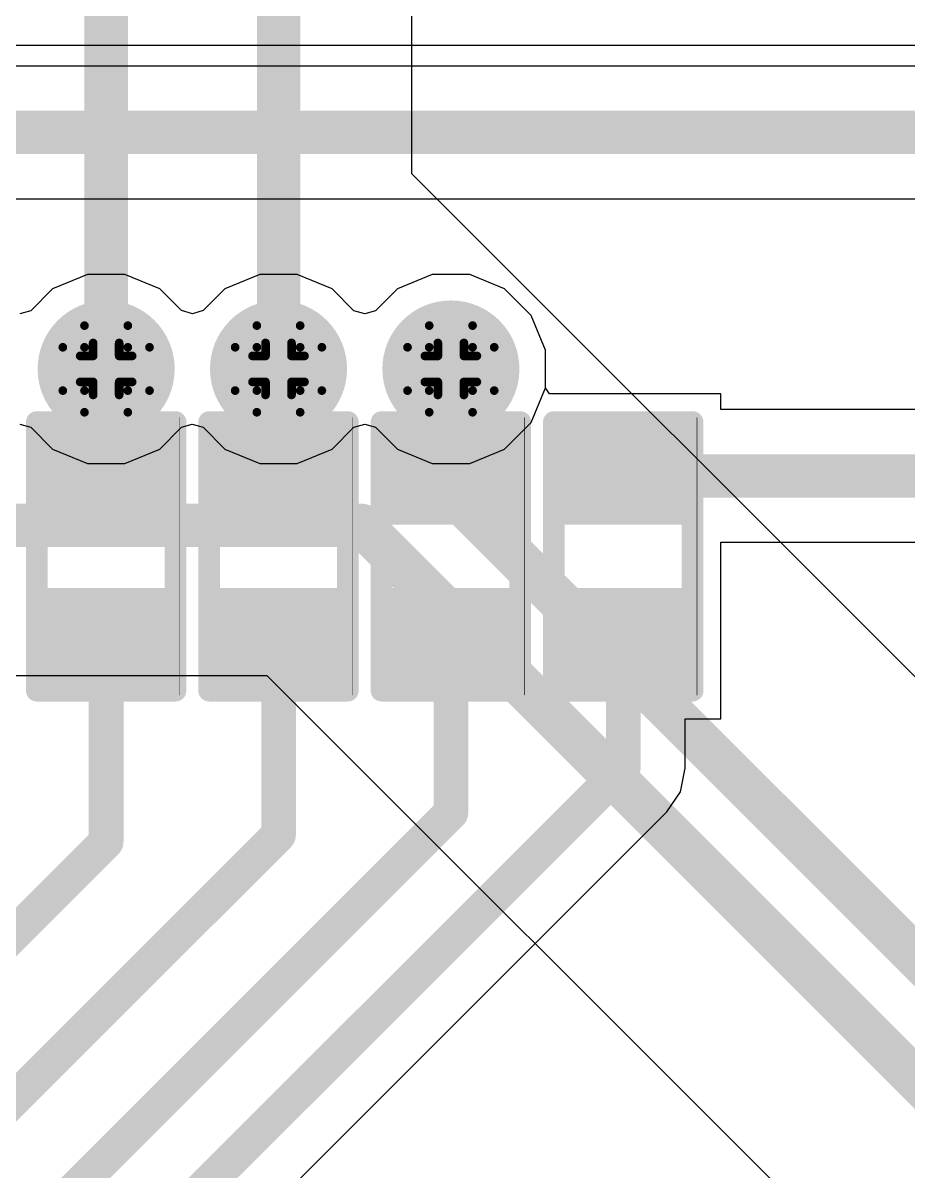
# Model space of a CAD drawing. Header units: inches. Extents: x -3 to 5259, y -3 to 5282.
# Drawn here: x 24.06 to 29.25, y 51.94 to 58.67 of the extents above; entities that cross this region are included whole.
import ezdxf

# ---------------------------------------------------------------- set-up
doc = ezdxf.new("R2010")
doc.units = ezdxf.units.IN
for name, color, linetype in [('Bottom Layer', 5, 'Continuous'), ('Bottom Solder', 6, 'Continuous'), ('Drill Drawing', 1, 'Continuous'), ('Layer 1', 16, 'Continuous'), ('Layer 2', 76, 'Continuous'), ('Top Layer', 1, 'Continuous'), ('Top Overlay', 2, 'Continuous'), ('Top Paste', 8, 'Continuous'), ('Top Solder', 216, 'Continuous'), ('Via Holes', 16, 'Continuous')]:
    doc.layers.add(name, color=color, linetype=linetype)

# ---------------------------------------------------------------- blocks, each defined once
blk = doc.blocks.new('R___0402_105')
at = {"layer": 'Top Layer'}
for points in [[(-0.6985, -0.3175), (-0.6985, 0.3175), (-0.2413, 0.3175), (-0.2413, -0.3175)], [(0.2413, -0.3175), (0.2413, 0.3175), (0.6985, 0.3175), (0.6985, -0.3175)]]:
    blk.add_hatch(color=1, dxfattribs=at).paths.add_polyline_path(points)
at = {"layer": 'Top Paste'}
for points in [[(-0.6985, -0.3175), (-0.6985, 0.3175), (-0.2413, 0.3175), (-0.2413, -0.3175)], [(0.2413, -0.3175), (0.2413, 0.3175), (0.6985, 0.3175), (0.6985, -0.3175)]]:
    blk.add_hatch(color=8, dxfattribs=at).paths.add_polyline_path(points)
at = {"layer": 'Top Solder'}
for points in [[(-0.7535, -0.3725), (-0.7535, 0.3725), (-0.1863, 0.3725), (-0.1863, -0.3725)], [(0.1863, -0.3725), (0.1863, 0.3725), (0.7535, 0.3725), (0.7535, -0.3725)]]:
    blk.add_hatch(color=216, dxfattribs=at).paths.add_polyline_path(points)
at = {"layer": 'Top Overlay'}
for points in [[(-0.7874, 0.4064, 0.127, 0.127, 0), (-0.7874, -0.4064, 0.127, 0.127, 0)], [(-0.7874, 0.4064, 0.127, 0.127, 0), (0.7874, 0.4064, 0.127, 0.127, 0)], [(0.7874, 0.4064, 0.127, 0.127, 0), (0.7874, -0.4064, 0.127, 0.127, 0)], [(-0.7874, -0.4064, 0.127, 0.127, 0), (0.7874, -0.4064, 0.127, 0.127, 0)], [(-0.8128, -0.4318, 0.00323, 0.00323, 0), (0.8128, -0.4318, 0.00323, 0.00323, 0)]]:
    blk.add_lwpolyline(points, format="xyseb", dxfattribs=at)
for points in [[(-0.8191, 0.4064, 0.0635, 0.0635, 1), (-0.7556, 0.4064, 0.0635, 0.0635, 1)], [(-0.8191, 0.4064, 0.0635, 0.0635, 1), (-0.7556, 0.4064, 0.0635, 0.0635, 1)], [(0.7556, 0.4064, 0.0635, 0.0635, 1), (0.8191, 0.4064, 0.0635, 0.0635, 1)], [(0.7556, 0.4064, 0.0635, 0.0635, 1), (0.8191, 0.4064, 0.0635, 0.0635, 1)], [(-0.8191, -0.4064, 0.0635, 0.0635, 1), (-0.7556, -0.4064, 0.0635, 0.0635, 1)], [(-0.8191, -0.4064, 0.0635, 0.0635, 1), (-0.7556, -0.4064, 0.0635, 0.0635, 1)], [(0.7556, -0.4064, 0.0635, 0.0635, 1), (0.8191, -0.4064, 0.0635, 0.0635, 1)], [(0.7556, -0.4064, 0.0635, 0.0635, 1), (0.8191, -0.4064, 0.0635, 0.0635, 1)], [(-0.8136, -0.4318, 0.00161, 0.00161, 1), (-0.812, -0.4318, 0.00161, 0.00161, 1)], [(0.812, -0.4318, 0.00161, 0.00161, 1), (0.8136, -0.4318, 0.00161, 0.00161, 1)]]:
    blk.add_lwpolyline(points, format="xyseb", close=True, dxfattribs=at)
blk = doc.blocks.new('R___0402_106')
at = {"layer": 'Top Layer'}
for points in [[(-0.6985, -0.3175), (-0.6985, 0.3175), (-0.2413, 0.3175), (-0.2413, -0.3175)], [(0.2413, -0.3175), (0.2413, 0.3175), (0.6985, 0.3175), (0.6985, -0.3175)]]:
    blk.add_hatch(color=1, dxfattribs=at).paths.add_polyline_path(points)
at = {"layer": 'Top Paste'}
for points in [[(-0.6985, -0.3175), (-0.6985, 0.3175), (-0.2413, 0.3175), (-0.2413, -0.3175)], [(0.2413, -0.3175), (0.2413, 0.3175), (0.6985, 0.3175), (0.6985, -0.3175)]]:
    blk.add_hatch(color=8, dxfattribs=at).paths.add_polyline_path(points)
at = {"layer": 'Top Solder'}
for points in [[(-0.7535, -0.3725), (-0.7535, 0.3725), (-0.1863, 0.3725), (-0.1863, -0.3725)], [(0.1863, -0.3725), (0.1863, 0.3725), (0.7535, 0.3725), (0.7535, -0.3725)]]:
    blk.add_hatch(color=216, dxfattribs=at).paths.add_polyline_path(points)
at = {"layer": 'Top Overlay'}
for points in [[(-0.7874, 0.4064, 0.127, 0.127, 0), (-0.7874, -0.4064, 0.127, 0.127, 0)], [(-0.7874, 0.4064, 0.127, 0.127, 0), (0.7874, 0.4064, 0.127, 0.127, 0)], [(0.7874, 0.4064, 0.127, 0.127, 0), (0.7874, -0.4064, 0.127, 0.127, 0)], [(-0.7874, -0.4064, 0.127, 0.127, 0), (0.7874, -0.4064, 0.127, 0.127, 0)], [(-0.8128, -0.4318, 0.00323, 0.00323, 0), (0.8128, -0.4318, 0.00323, 0.00323, 0)]]:
    blk.add_lwpolyline(points, format="xyseb", dxfattribs=at)
for points in [[(-0.8191, 0.4064, 0.0635, 0.0635, 1), (-0.7556, 0.4064, 0.0635, 0.0635, 1)], [(-0.8191, 0.4064, 0.0635, 0.0635, 1), (-0.7556, 0.4064, 0.0635, 0.0635, 1)], [(0.7556, 0.4064, 0.0635, 0.0635, 1), (0.8191, 0.4064, 0.0635, 0.0635, 1)], [(0.7556, 0.4064, 0.0635, 0.0635, 1), (0.8191, 0.4064, 0.0635, 0.0635, 1)], [(-0.8191, -0.4064, 0.0635, 0.0635, 1), (-0.7556, -0.4064, 0.0635, 0.0635, 1)], [(-0.8191, -0.4064, 0.0635, 0.0635, 1), (-0.7556, -0.4064, 0.0635, 0.0635, 1)], [(0.7556, -0.4064, 0.0635, 0.0635, 1), (0.8191, -0.4064, 0.0635, 0.0635, 1)], [(0.7556, -0.4064, 0.0635, 0.0635, 1), (0.8191, -0.4064, 0.0635, 0.0635, 1)], [(-0.8136, -0.4318, 0.00161, 0.00161, 1), (-0.812, -0.4318, 0.00161, 0.00161, 1)], [(0.812, -0.4318, 0.00161, 0.00161, 1), (0.8136, -0.4318, 0.00161, 0.00161, 1)]]:
    blk.add_lwpolyline(points, format="xyseb", close=True, dxfattribs=at)
blk = doc.blocks.new('R___0402_118')
at = {"layer": 'Top Layer'}
for points in [[(-0.6985, -0.3175), (-0.6985, 0.3175), (-0.2413, 0.3175), (-0.2413, -0.3175)], [(0.2413, -0.3175), (0.2413, 0.3175), (0.6985, 0.3175), (0.6985, -0.3175)]]:
    blk.add_hatch(color=1, dxfattribs=at).paths.add_polyline_path(points)
at = {"layer": 'Top Paste'}
for points in [[(-0.6985, -0.3175), (-0.6985, 0.3175), (-0.2413, 0.3175), (-0.2413, -0.3175)], [(0.2413, -0.3175), (0.2413, 0.3175), (0.6985, 0.3175), (0.6985, -0.3175)]]:
    blk.add_hatch(color=8, dxfattribs=at).paths.add_polyline_path(points)
at = {"layer": 'Top Solder'}
for points in [[(-0.7535, -0.3725), (-0.7535, 0.3725), (-0.1863, 0.3725), (-0.1863, -0.3725)], [(0.1863, -0.3725), (0.1863, 0.3725), (0.7535, 0.3725), (0.7535, -0.3725)]]:
    blk.add_hatch(color=216, dxfattribs=at).paths.add_polyline_path(points)
at = {"layer": 'Top Overlay'}
for points in [[(-0.7874, 0.4064, 0.127, 0.127, 0), (-0.7874, -0.4064, 0.127, 0.127, 0)], [(-0.7874, 0.4064, 0.127, 0.127, 0), (0.7874, 0.4064, 0.127, 0.127, 0)], [(0.7874, 0.4064, 0.127, 0.127, 0), (0.7874, -0.4064, 0.127, 0.127, 0)], [(-0.7874, -0.4064, 0.127, 0.127, 0), (0.7874, -0.4064, 0.127, 0.127, 0)], [(-0.8128, -0.4318, 0.00323, 0.00323, 0), (0.8128, -0.4318, 0.00323, 0.00323, 0)]]:
    blk.add_lwpolyline(points, format="xyseb", dxfattribs=at)
for points in [[(-0.8191, 0.4064, 0.0635, 0.0635, 1), (-0.7556, 0.4064, 0.0635, 0.0635, 1)], [(-0.8191, 0.4064, 0.0635, 0.0635, 1), (-0.7556, 0.4064, 0.0635, 0.0635, 1)], [(0.7556, 0.4064, 0.0635, 0.0635, 1), (0.8191, 0.4064, 0.0635, 0.0635, 1)], [(0.7556, 0.4064, 0.0635, 0.0635, 1), (0.8191, 0.4064, 0.0635, 0.0635, 1)], [(-0.8191, -0.4064, 0.0635, 0.0635, 1), (-0.7556, -0.4064, 0.0635, 0.0635, 1)], [(-0.8191, -0.4064, 0.0635, 0.0635, 1), (-0.7556, -0.4064, 0.0635, 0.0635, 1)], [(0.7556, -0.4064, 0.0635, 0.0635, 1), (0.8191, -0.4064, 0.0635, 0.0635, 1)], [(0.7556, -0.4064, 0.0635, 0.0635, 1), (0.8191, -0.4064, 0.0635, 0.0635, 1)], [(-0.8136, -0.4318, 0.00161, 0.00161, 1), (-0.812, -0.4318, 0.00161, 0.00161, 1)], [(0.812, -0.4318, 0.00161, 0.00161, 1), (0.8136, -0.4318, 0.00161, 0.00161, 1)]]:
    blk.add_lwpolyline(points, format="xyseb", close=True, dxfattribs=at)
blk = doc.blocks.new('R___0402_119')
at = {"layer": 'Top Layer'}
for points in [[(-0.6985, -0.3175), (-0.6985, 0.3175), (-0.2413, 0.3175), (-0.2413, -0.3175)], [(0.2413, -0.3175), (0.2413, 0.3175), (0.6985, 0.3175), (0.6985, -0.3175)]]:
    blk.add_hatch(color=1, dxfattribs=at).paths.add_polyline_path(points)
at = {"layer": 'Top Paste'}
for points in [[(-0.6985, -0.3175), (-0.6985, 0.3175), (-0.2413, 0.3175), (-0.2413, -0.3175)], [(0.2413, -0.3175), (0.2413, 0.3175), (0.6985, 0.3175), (0.6985, -0.3175)]]:
    blk.add_hatch(color=8, dxfattribs=at).paths.add_polyline_path(points)
at = {"layer": 'Top Solder'}
for points in [[(-0.7535, -0.3725), (-0.7535, 0.3725), (-0.1863, 0.3725), (-0.1863, -0.3725)], [(0.1863, -0.3725), (0.1863, 0.3725), (0.7535, 0.3725), (0.7535, -0.3725)]]:
    blk.add_hatch(color=216, dxfattribs=at).paths.add_polyline_path(points)
at = {"layer": 'Top Overlay'}
for points in [[(-0.7874, 0.4064, 0.127, 0.127, 0), (-0.7874, -0.4064, 0.127, 0.127, 0)], [(-0.7874, 0.4064, 0.127, 0.127, 0), (0.7874, 0.4064, 0.127, 0.127, 0)], [(0.7874, 0.4064, 0.127, 0.127, 0), (0.7874, -0.4064, 0.127, 0.127, 0)], [(-0.7874, -0.4064, 0.127, 0.127, 0), (0.7874, -0.4064, 0.127, 0.127, 0)], [(-0.8128, -0.4318, 0.00323, 0.00323, 0), (0.8128, -0.4318, 0.00323, 0.00323, 0)]]:
    blk.add_lwpolyline(points, format="xyseb", dxfattribs=at)
for points in [[(-0.8191, 0.4064, 0.0635, 0.0635, 1), (-0.7556, 0.4064, 0.0635, 0.0635, 1)], [(-0.8191, 0.4064, 0.0635, 0.0635, 1), (-0.7556, 0.4064, 0.0635, 0.0635, 1)], [(0.7556, 0.4064, 0.0635, 0.0635, 1), (0.8191, 0.4064, 0.0635, 0.0635, 1)], [(0.7556, 0.4064, 0.0635, 0.0635, 1), (0.8191, 0.4064, 0.0635, 0.0635, 1)], [(-0.8191, -0.4064, 0.0635, 0.0635, 1), (-0.7556, -0.4064, 0.0635, 0.0635, 1)], [(-0.8191, -0.4064, 0.0635, 0.0635, 1), (-0.7556, -0.4064, 0.0635, 0.0635, 1)], [(0.7556, -0.4064, 0.0635, 0.0635, 1), (0.8191, -0.4064, 0.0635, 0.0635, 1)], [(0.7556, -0.4064, 0.0635, 0.0635, 1), (0.8191, -0.4064, 0.0635, 0.0635, 1)], [(-0.8136, -0.4318, 0.00161, 0.00161, 1), (-0.812, -0.4318, 0.00161, 0.00161, 1)], [(0.812, -0.4318, 0.00161, 0.00161, 1), (0.8136, -0.4318, 0.00161, 0.00161, 1)]]:
    blk.add_lwpolyline(points, format="xyseb", close=True, dxfattribs=at)

msp = doc.modelspace()

# ---------------------------------------------------------------- hatches: boundary and pattern name
at = {"layer": 'Bottom Layer'}
h = msp.add_hatch(color=5, dxfattribs=at)
edge = h.paths.add_edge_path()
edge.add_arc((24.548, 56.642), 0.3, 0, 360)
h = msp.add_hatch(color=5, dxfattribs=at)
edge = h.paths.add_edge_path()
edge.add_arc((25.5579, 56.6421), 0.3, 0, 360)
h = msp.add_hatch(color=5, dxfattribs=at)
edge = h.paths.add_edge_path()
edge.add_arc((26.568, 56.642), 0.3, 0, 360)
at = {"layer": 'Bottom Solder'}
h = msp.add_hatch(color=6, dxfattribs=at)
edge = h.paths.add_edge_path()
edge.add_arc((24.548, 56.642), 0.4016, 0, 360)
h = msp.add_hatch(color=6, dxfattribs=at)
edge = h.paths.add_edge_path()
edge.add_arc((25.5579, 56.6421), 0.4016, 0, 360)
h = msp.add_hatch(color=6, dxfattribs=at)
edge = h.paths.add_edge_path()
edge.add_arc((26.568, 56.642), 0.4016, 0, 360)
at = {"layer": 'Layer 1'}
h = msp.add_hatch(color=16, dxfattribs=at)
edge = h.paths.add_edge_path()
edge.add_arc((24.548, 56.642), 0.3, 0, 360)
h = msp.add_hatch(color=16, dxfattribs=at)
edge = h.paths.add_edge_path()
edge.add_arc((25.5579, 56.6421), 0.3, 0, 360)
h = msp.add_hatch(color=16, dxfattribs=at)
edge = h.paths.add_edge_path()
edge.add_arc((26.568, 56.642), 0.3, 0, 360)
at = {"layer": 'Layer 2'}
h = msp.add_hatch(color=76, dxfattribs=at)
edge = h.paths.add_edge_path()
edge.add_arc((24.548, 56.642), 0.3, 0, 360)
h = msp.add_hatch(color=76, dxfattribs=at)
edge = h.paths.add_edge_path()
edge.add_arc((25.5579, 56.6421), 0.3, 0, 360)
h = msp.add_hatch(color=76, dxfattribs=at)
edge = h.paths.add_edge_path()
edge.add_arc((26.568, 56.642), 0.3, 0, 360)
at = {"layer": 'Top Layer'}
h = msp.add_hatch(color=1, dxfattribs=at)
edge = h.paths.add_edge_path()
edge.add_arc((24.548, 56.642), 0.3, 0, 360)
h = msp.add_hatch(color=1, dxfattribs=at)
edge = h.paths.add_edge_path()
edge.add_arc((25.5579, 56.6421), 0.3, 0, 360)
h = msp.add_hatch(color=1, dxfattribs=at)
edge = h.paths.add_edge_path()
edge.add_arc((26.568, 56.642), 0.3, 0, 360)
at = {"layer": 'Top Solder'}
h = msp.add_hatch(color=216, dxfattribs=at)
edge = h.paths.add_edge_path()
edge.add_arc((24.548, 56.642), 0.4016, 0, 360)
h = msp.add_hatch(color=216, dxfattribs=at)
edge = h.paths.add_edge_path()
edge.add_arc((25.5579, 56.6421), 0.4016, 0, 360)
h = msp.add_hatch(color=216, dxfattribs=at)
edge = h.paths.add_edge_path()
edge.add_arc((26.568, 56.642), 0.4016, 0, 360)
at = {"layer": 'Via Holes'}
h = msp.add_hatch(color=7, dxfattribs=at)
edge = h.paths.add_edge_path()
edge.add_arc((24.548, 56.642), 0.15, 0, 360)
h = msp.add_hatch(color=7, dxfattribs=at)
edge = h.paths.add_edge_path()
edge.add_arc((25.5579, 56.6421), 0.15, 0, 360)
h = msp.add_hatch(color=7, dxfattribs=at)
edge = h.paths.add_edge_path()
edge.add_arc((26.568, 56.642), 0.15, 0, 360)

# ---------------------------------------------------------------- linework, layer by layer
at = {"layer": 'Bottom Layer'}
for p, q in [((4.6648, 58.5395), (29.4175, 58.5395)), ((24.4378, 57.196), (24.2342, 57.1117)), ((24.6582, 57.196), (24.4378, 57.196)), ((24.8618, 57.1117), (24.6582, 57.196)), ((25.4477, 57.1961), (25.2441, 57.1118)), ((25.6681, 57.1961), (25.4477, 57.1961)), ((25.8717, 57.1118), (25.6681, 57.1961)), ((26.4578, 57.196), (26.2542, 57.1117)), ((26.6782, 57.196), (26.4578, 57.196)), ((26.8818, 57.1117), (26.6782, 57.196)), ((24.2342, 57.1117), (24.1061, 56.9836)), ((24.9897, 56.9837), (24.8618, 57.1117)), ((25.2441, 57.1118), (25.116, 56.9838)), ((25.9999, 56.9836), (25.8717, 57.1118)), ((26.2542, 57.1117), (26.1261, 56.9836)), ((27.0376, 56.9558), (26.8818, 57.1117)), ((24.1061, 56.9836), (24.043, 56.9658)), ((25.053, 56.9659), (24.9897, 56.9837)), ((25.116, 56.9838), (25.053, 56.9659)), ((26.0628, 56.9658), (25.9999, 56.9836)), ((26.1261, 56.9836), (26.0628, 56.9658)), ((27.122, 56.7522), (27.0376, 56.9558)), ((27.122, 56.5318), (27.122, 56.7522)), ((27.0376, 56.3282), (27.122, 56.5318)), ((24.043, 56.3182), (24.1061, 56.3004)), ((24.1061, 56.3004), (24.2342, 56.1723)), ((24.8618, 56.1723), (24.9898, 56.3004)), ((24.9898, 56.3004), (25.0528, 56.3183)), ((25.0528, 56.3183), (25.1161, 56.3004)), ((25.1161, 56.3004), (25.2441, 56.1725)), ((25.8717, 56.1725), (25.9998, 56.3006)), ((25.9998, 56.3006), (26.063, 56.3183)), ((26.063, 56.3183), (26.126, 56.3005)), ((26.126, 56.3005), (26.2542, 56.1723)), ((26.8818, 56.1723), (27.0376, 56.3282)), ((24.2342, 56.1723), (24.4378, 56.088)), ((24.6582, 56.088), (24.8618, 56.1723)), ((25.2441, 56.1725), (25.4477, 56.0881)), ((25.6681, 56.0881), (25.8717, 56.1725)), ((26.2542, 56.1723), (26.4578, 56.088)), ((26.6782, 56.088), (26.8818, 56.1723)), ((24.4378, 56.088), (24.6582, 56.088)), ((25.4477, 56.0881), (25.6681, 56.0881)), ((26.4578, 56.088), (26.6782, 56.088))]:
    msp.add_line(p, q, dxfattribs=at)
at = {"layer": 'Drill Drawing'}
for points in [[(24.421, 56.769, 0.0508, 0.0508, 0), (24.421, 56.896, 0.0508, 0.0508, 0)], [(24.421, 56.896, 0.0508, 0.0508, 0), (24.675, 56.896, 0.0508, 0.0508, 0)], [(24.675, 56.769, 0.0508, 0.0508, 0), (24.675, 56.896, 0.0508, 0.0508, 0)], [(25.4309, 56.7691, 0.0508, 0.0508, 0), (25.4309, 56.8961, 0.0508, 0.0508, 0)], [(25.4309, 56.8961, 0.0508, 0.0508, 0), (25.6849, 56.8961, 0.0508, 0.0508, 0)], [(25.6849, 56.7691, 0.0508, 0.0508, 0), (25.6849, 56.8961, 0.0508, 0.0508, 0)], [(26.441, 56.769, 0.0508, 0.0508, 0), (26.441, 56.896, 0.0508, 0.0508, 0)], [(26.441, 56.896, 0.0508, 0.0508, 0), (26.695, 56.896, 0.0508, 0.0508, 0)], [(26.695, 56.769, 0.0508, 0.0508, 0), (26.695, 56.896, 0.0508, 0.0508, 0)], [(24.4718, 56.7182, 0.0508, 0.0508, 0), (24.4718, 56.7944, 0.0508, 0.0508, 0)], [(24.4718, 56.7944, 0.0508, 0.0508, 0), (24.6242, 56.7944, 0.0508, 0.0508, 0)], [(24.6242, 56.7182, 0.0508, 0.0508, 0), (24.6242, 56.7944, 0.0508, 0.0508, 0)], [(25.4817, 56.7183, 0.0508, 0.0508, 0), (25.4817, 56.7945, 0.0508, 0.0508, 0)], [(25.4817, 56.7945, 0.0508, 0.0508, 0), (25.6341, 56.7945, 0.0508, 0.0508, 0)], [(25.6341, 56.7183, 0.0508, 0.0508, 0), (25.6341, 56.7945, 0.0508, 0.0508, 0)], [(26.4918, 56.7182, 0.0508, 0.0508, 0), (26.4918, 56.7944, 0.0508, 0.0508, 0)], [(26.4918, 56.7944, 0.0508, 0.0508, 0), (26.6442, 56.7944, 0.0508, 0.0508, 0)], [(26.6442, 56.7182, 0.0508, 0.0508, 0), (26.6442, 56.7944, 0.0508, 0.0508, 0)], [(24.294, 56.515, 0.0508, 0.0508, 0), (24.294, 56.769, 0.0508, 0.0508, 0)], [(24.294, 56.769, 0.0508, 0.0508, 0), (24.421, 56.769, 0.0508, 0.0508, 0)], [(24.3956, 56.5658, 0.0508, 0.0508, 0), (24.3956, 56.7182, 0.0508, 0.0508, 0)], [(24.3956, 56.7182, 0.0508, 0.0508, 0), (24.4718, 56.7182, 0.0508, 0.0508, 0)], [(24.6242, 56.7182, 0.0508, 0.0508, 0), (24.7004, 56.7182, 0.0508, 0.0508, 0)], [(24.675, 56.769, 0.0508, 0.0508, 0), (24.802, 56.769, 0.0508, 0.0508, 0)], [(24.7004, 56.5658, 0.0508, 0.0508, 0), (24.7004, 56.7182, 0.0508, 0.0508, 0)], [(24.802, 56.515, 0.0508, 0.0508, 0), (24.802, 56.769, 0.0508, 0.0508, 0)], [(25.3039, 56.5151, 0.0508, 0.0508, 0), (25.3039, 56.7691, 0.0508, 0.0508, 0)], [(25.3039, 56.7691, 0.0508, 0.0508, 0), (25.4309, 56.7691, 0.0508, 0.0508, 0)], [(25.4055, 56.5659, 0.0508, 0.0508, 0), (25.4055, 56.7183, 0.0508, 0.0508, 0)], [(25.4055, 56.7183, 0.0508, 0.0508, 0), (25.4817, 56.7183, 0.0508, 0.0508, 0)], [(25.6341, 56.7183, 0.0508, 0.0508, 0), (25.7103, 56.7183, 0.0508, 0.0508, 0)], [(25.6849, 56.7691, 0.0508, 0.0508, 0), (25.8119, 56.7691, 0.0508, 0.0508, 0)], [(25.7103, 56.5659, 0.0508, 0.0508, 0), (25.7103, 56.7183, 0.0508, 0.0508, 0)], [(25.8119, 56.5151, 0.0508, 0.0508, 0), (25.8119, 56.7691, 0.0508, 0.0508, 0)], [(26.314, 56.515, 0.0508, 0.0508, 0), (26.314, 56.769, 0.0508, 0.0508, 0)], [(26.314, 56.769, 0.0508, 0.0508, 0), (26.441, 56.769, 0.0508, 0.0508, 0)], [(26.4156, 56.5658, 0.0508, 0.0508, 0), (26.4156, 56.7182, 0.0508, 0.0508, 0)], [(26.4156, 56.7182, 0.0508, 0.0508, 0), (26.4918, 56.7182, 0.0508, 0.0508, 0)], [(26.6442, 56.7182, 0.0508, 0.0508, 0), (26.7204, 56.7182, 0.0508, 0.0508, 0)], [(26.695, 56.769, 0.0508, 0.0508, 0), (26.822, 56.769, 0.0508, 0.0508, 0)], [(26.7204, 56.5658, 0.0508, 0.0508, 0), (26.7204, 56.7182, 0.0508, 0.0508, 0)], [(26.822, 56.515, 0.0508, 0.0508, 0), (26.822, 56.769, 0.0508, 0.0508, 0)], [(24.294, 56.515, 0.0508, 0.0508, 0), (24.421, 56.515, 0.0508, 0.0508, 0)], [(24.3956, 56.5658, 0.0508, 0.0508, 0), (24.4718, 56.5658, 0.0508, 0.0508, 0)], [(24.421, 56.388, 0.0508, 0.0508, 0), (24.421, 56.515, 0.0508, 0.0508, 0)], [(24.4718, 56.4896, 0.0508, 0.0508, 0), (24.4718, 56.5658, 0.0508, 0.0508, 0)], [(24.6242, 56.5658, 0.0508, 0.0508, 0), (24.7004, 56.5658, 0.0508, 0.0508, 0)], [(24.6242, 56.4896, 0.0508, 0.0508, 0), (24.6242, 56.5658, 0.0508, 0.0508, 0)], [(24.675, 56.515, 0.0508, 0.0508, 0), (24.802, 56.515, 0.0508, 0.0508, 0)], [(24.675, 56.388, 0.0508, 0.0508, 0), (24.675, 56.515, 0.0508, 0.0508, 0)], [(25.3039, 56.5151, 0.0508, 0.0508, 0), (25.4309, 56.5151, 0.0508, 0.0508, 0)], [(25.4055, 56.5659, 0.0508, 0.0508, 0), (25.4817, 56.5659, 0.0508, 0.0508, 0)], [(25.4309, 56.3881, 0.0508, 0.0508, 0), (25.4309, 56.5151, 0.0508, 0.0508, 0)], [(25.4817, 56.4897, 0.0508, 0.0508, 0), (25.4817, 56.5659, 0.0508, 0.0508, 0)], [(25.6341, 56.5659, 0.0508, 0.0508, 0), (25.7103, 56.5659, 0.0508, 0.0508, 0)], [(25.6341, 56.4897, 0.0508, 0.0508, 0), (25.6341, 56.5659, 0.0508, 0.0508, 0)], [(25.6849, 56.5151, 0.0508, 0.0508, 0), (25.8119, 56.5151, 0.0508, 0.0508, 0)], [(25.6849, 56.3881, 0.0508, 0.0508, 0), (25.6849, 56.5151, 0.0508, 0.0508, 0)], [(26.314, 56.515, 0.0508, 0.0508, 0), (26.441, 56.515, 0.0508, 0.0508, 0)], [(26.4156, 56.5658, 0.0508, 0.0508, 0), (26.4918, 56.5658, 0.0508, 0.0508, 0)], [(26.441, 56.388, 0.0508, 0.0508, 0), (26.441, 56.515, 0.0508, 0.0508, 0)], [(26.4918, 56.4896, 0.0508, 0.0508, 0), (26.4918, 56.5658, 0.0508, 0.0508, 0)], [(26.6442, 56.5658, 0.0508, 0.0508, 0), (26.7204, 56.5658, 0.0508, 0.0508, 0)], [(26.6442, 56.4896, 0.0508, 0.0508, 0), (26.6442, 56.5658, 0.0508, 0.0508, 0)], [(26.695, 56.515, 0.0508, 0.0508, 0), (26.822, 56.515, 0.0508, 0.0508, 0)], [(26.695, 56.388, 0.0508, 0.0508, 0), (26.695, 56.515, 0.0508, 0.0508, 0)], [(24.4718, 56.4896, 0.0508, 0.0508, 0), (24.6242, 56.4896, 0.0508, 0.0508, 0)], [(25.4817, 56.4897, 0.0508, 0.0508, 0), (25.6341, 56.4897, 0.0508, 0.0508, 0)], [(26.4918, 56.4896, 0.0508, 0.0508, 0), (26.6442, 56.4896, 0.0508, 0.0508, 0)], [(24.421, 56.388, 0.0508, 0.0508, 0), (24.675, 56.388, 0.0508, 0.0508, 0)], [(25.4309, 56.3881, 0.0508, 0.0508, 0), (25.6849, 56.3881, 0.0508, 0.0508, 0)], [(26.441, 56.388, 0.0508, 0.0508, 0), (26.695, 56.388, 0.0508, 0.0508, 0)]]:
    msp.add_lwpolyline(points, format="xyseb", dxfattribs=at)
for points in [[(24.4083, 56.896, 0.0254, 0.0254, 1), (24.4337, 56.896, 0.0254, 0.0254, 1)], [(24.4083, 56.896, 0.0254, 0.0254, 1), (24.4337, 56.896, 0.0254, 0.0254, 1)], [(24.6623, 56.896, 0.0254, 0.0254, 1), (24.6877, 56.896, 0.0254, 0.0254, 1)], [(24.6623, 56.896, 0.0254, 0.0254, 1), (24.6877, 56.896, 0.0254, 0.0254, 1)], [(25.4182, 56.8961, 0.0254, 0.0254, 1), (25.4436, 56.8961, 0.0254, 0.0254, 1)], [(25.4182, 56.8961, 0.0254, 0.0254, 1), (25.4436, 56.8961, 0.0254, 0.0254, 1)], [(25.6722, 56.8961, 0.0254, 0.0254, 1), (25.6976, 56.8961, 0.0254, 0.0254, 1)], [(25.6722, 56.8961, 0.0254, 0.0254, 1), (25.6976, 56.8961, 0.0254, 0.0254, 1)], [(26.4283, 56.896, 0.0254, 0.0254, 1), (26.4537, 56.896, 0.0254, 0.0254, 1)], [(26.4283, 56.896, 0.0254, 0.0254, 1), (26.4537, 56.896, 0.0254, 0.0254, 1)], [(26.6823, 56.896, 0.0254, 0.0254, 1), (26.7077, 56.896, 0.0254, 0.0254, 1)], [(26.6823, 56.896, 0.0254, 0.0254, 1), (26.7077, 56.896, 0.0254, 0.0254, 1)], [(24.4591, 56.7944, 0.0254, 0.0254, 1), (24.4845, 56.7944, 0.0254, 0.0254, 1)], [(24.4591, 56.7944, 0.0254, 0.0254, 1), (24.4845, 56.7944, 0.0254, 0.0254, 1)], [(24.6115, 56.7944, 0.0254, 0.0254, 1), (24.6369, 56.7944, 0.0254, 0.0254, 1)], [(24.6115, 56.7944, 0.0254, 0.0254, 1), (24.6369, 56.7944, 0.0254, 0.0254, 1)], [(25.469, 56.7945, 0.0254, 0.0254, 1), (25.4944, 56.7945, 0.0254, 0.0254, 1)], [(25.469, 56.7945, 0.0254, 0.0254, 1), (25.4944, 56.7945, 0.0254, 0.0254, 1)], [(25.6214, 56.7945, 0.0254, 0.0254, 1), (25.6468, 56.7945, 0.0254, 0.0254, 1)], [(25.6214, 56.7945, 0.0254, 0.0254, 1), (25.6468, 56.7945, 0.0254, 0.0254, 1)], [(26.4791, 56.7944, 0.0254, 0.0254, 1), (26.5045, 56.7944, 0.0254, 0.0254, 1)], [(26.4791, 56.7944, 0.0254, 0.0254, 1), (26.5045, 56.7944, 0.0254, 0.0254, 1)], [(26.6315, 56.7944, 0.0254, 0.0254, 1), (26.6569, 56.7944, 0.0254, 0.0254, 1)], [(26.6315, 56.7944, 0.0254, 0.0254, 1), (26.6569, 56.7944, 0.0254, 0.0254, 1)], [(24.2813, 56.769, 0.0254, 0.0254, 1), (24.3067, 56.769, 0.0254, 0.0254, 1)], [(24.2813, 56.769, 0.0254, 0.0254, 1), (24.3067, 56.769, 0.0254, 0.0254, 1)], [(24.3829, 56.7182, 0.0254, 0.0254, 1), (24.4083, 56.7182, 0.0254, 0.0254, 1)], [(24.3829, 56.7182, 0.0254, 0.0254, 1), (24.4083, 56.7182, 0.0254, 0.0254, 1)], [(24.4083, 56.769, 0.0254, 0.0254, 1), (24.4337, 56.769, 0.0254, 0.0254, 1)], [(24.4083, 56.769, 0.0254, 0.0254, 1), (24.4337, 56.769, 0.0254, 0.0254, 1)], [(24.4591, 56.7182, 0.0254, 0.0254, 1), (24.4845, 56.7182, 0.0254, 0.0254, 1)], [(24.4591, 56.7182, 0.0254, 0.0254, 1), (24.4845, 56.7182, 0.0254, 0.0254, 1)], [(24.6115, 56.7182, 0.0254, 0.0254, 1), (24.6369, 56.7182, 0.0254, 0.0254, 1)], [(24.6115, 56.7182, 0.0254, 0.0254, 1), (24.6369, 56.7182, 0.0254, 0.0254, 1)], [(24.6623, 56.769, 0.0254, 0.0254, 1), (24.6877, 56.769, 0.0254, 0.0254, 1)], [(24.6623, 56.769, 0.0254, 0.0254, 1), (24.6877, 56.769, 0.0254, 0.0254, 1)], [(24.6877, 56.7182, 0.0254, 0.0254, 1), (24.7131, 56.7182, 0.0254, 0.0254, 1)], [(24.6877, 56.7182, 0.0254, 0.0254, 1), (24.7131, 56.7182, 0.0254, 0.0254, 1)], [(24.7893, 56.769, 0.0254, 0.0254, 1), (24.8147, 56.769, 0.0254, 0.0254, 1)], [(24.7893, 56.769, 0.0254, 0.0254, 1), (24.8147, 56.769, 0.0254, 0.0254, 1)], [(25.2912, 56.7691, 0.0254, 0.0254, 1), (25.3166, 56.7691, 0.0254, 0.0254, 1)], [(25.2912, 56.7691, 0.0254, 0.0254, 1), (25.3166, 56.7691, 0.0254, 0.0254, 1)], [(25.3928, 56.7183, 0.0254, 0.0254, 1), (25.4182, 56.7183, 0.0254, 0.0254, 1)], [(25.3928, 56.7183, 0.0254, 0.0254, 1), (25.4182, 56.7183, 0.0254, 0.0254, 1)], [(25.4182, 56.7691, 0.0254, 0.0254, 1), (25.4436, 56.7691, 0.0254, 0.0254, 1)], [(25.4182, 56.7691, 0.0254, 0.0254, 1), (25.4436, 56.7691, 0.0254, 0.0254, 1)], [(25.469, 56.7183, 0.0254, 0.0254, 1), (25.4944, 56.7183, 0.0254, 0.0254, 1)], [(25.469, 56.7183, 0.0254, 0.0254, 1), (25.4944, 56.7183, 0.0254, 0.0254, 1)], [(25.6214, 56.7183, 0.0254, 0.0254, 1), (25.6468, 56.7183, 0.0254, 0.0254, 1)], [(25.6214, 56.7183, 0.0254, 0.0254, 1), (25.6468, 56.7183, 0.0254, 0.0254, 1)], [(25.6722, 56.7691, 0.0254, 0.0254, 1), (25.6976, 56.7691, 0.0254, 0.0254, 1)], [(25.6722, 56.7691, 0.0254, 0.0254, 1), (25.6976, 56.7691, 0.0254, 0.0254, 1)], [(25.6976, 56.7183, 0.0254, 0.0254, 1), (25.723, 56.7183, 0.0254, 0.0254, 1)], [(25.6976, 56.7183, 0.0254, 0.0254, 1), (25.723, 56.7183, 0.0254, 0.0254, 1)], [(25.7992, 56.7691, 0.0254, 0.0254, 1), (25.8246, 56.7691, 0.0254, 0.0254, 1)], [(25.7992, 56.7691, 0.0254, 0.0254, 1), (25.8246, 56.7691, 0.0254, 0.0254, 1)], [(26.3013, 56.769, 0.0254, 0.0254, 1), (26.3267, 56.769, 0.0254, 0.0254, 1)], [(26.3013, 56.769, 0.0254, 0.0254, 1), (26.3267, 56.769, 0.0254, 0.0254, 1)], [(26.4029, 56.7182, 0.0254, 0.0254, 1), (26.4283, 56.7182, 0.0254, 0.0254, 1)], [(26.4029, 56.7182, 0.0254, 0.0254, 1), (26.4283, 56.7182, 0.0254, 0.0254, 1)], [(26.4283, 56.769, 0.0254, 0.0254, 1), (26.4537, 56.769, 0.0254, 0.0254, 1)], [(26.4283, 56.769, 0.0254, 0.0254, 1), (26.4537, 56.769, 0.0254, 0.0254, 1)], [(26.4791, 56.7182, 0.0254, 0.0254, 1), (26.5045, 56.7182, 0.0254, 0.0254, 1)], [(26.4791, 56.7182, 0.0254, 0.0254, 1), (26.5045, 56.7182, 0.0254, 0.0254, 1)], [(26.6315, 56.7182, 0.0254, 0.0254, 1), (26.6569, 56.7182, 0.0254, 0.0254, 1)], [(26.6315, 56.7182, 0.0254, 0.0254, 1), (26.6569, 56.7182, 0.0254, 0.0254, 1)], [(26.6823, 56.769, 0.0254, 0.0254, 1), (26.7077, 56.769, 0.0254, 0.0254, 1)], [(26.6823, 56.769, 0.0254, 0.0254, 1), (26.7077, 56.769, 0.0254, 0.0254, 1)], [(26.7077, 56.7182, 0.0254, 0.0254, 1), (26.7331, 56.7182, 0.0254, 0.0254, 1)], [(26.7077, 56.7182, 0.0254, 0.0254, 1), (26.7331, 56.7182, 0.0254, 0.0254, 1)], [(26.8093, 56.769, 0.0254, 0.0254, 1), (26.8347, 56.769, 0.0254, 0.0254, 1)], [(26.8093, 56.769, 0.0254, 0.0254, 1), (26.8347, 56.769, 0.0254, 0.0254, 1)], [(24.2813, 56.515, 0.0254, 0.0254, 1), (24.3067, 56.515, 0.0254, 0.0254, 1)], [(24.2813, 56.515, 0.0254, 0.0254, 1), (24.3067, 56.515, 0.0254, 0.0254, 1)], [(24.3829, 56.5658, 0.0254, 0.0254, 1), (24.4083, 56.5658, 0.0254, 0.0254, 1)], [(24.3829, 56.5658, 0.0254, 0.0254, 1), (24.4083, 56.5658, 0.0254, 0.0254, 1)], [(24.4083, 56.515, 0.0254, 0.0254, 1), (24.4337, 56.515, 0.0254, 0.0254, 1)], [(24.4083, 56.515, 0.0254, 0.0254, 1), (24.4337, 56.515, 0.0254, 0.0254, 1)], [(24.4591, 56.5658, 0.0254, 0.0254, 1), (24.4845, 56.5658, 0.0254, 0.0254, 1)], [(24.4591, 56.5658, 0.0254, 0.0254, 1), (24.4845, 56.5658, 0.0254, 0.0254, 1)], [(24.6115, 56.5658, 0.0254, 0.0254, 1), (24.6369, 56.5658, 0.0254, 0.0254, 1)], [(24.6115, 56.5658, 0.0254, 0.0254, 1), (24.6369, 56.5658, 0.0254, 0.0254, 1)], [(24.6623, 56.515, 0.0254, 0.0254, 1), (24.6877, 56.515, 0.0254, 0.0254, 1)], [(24.6623, 56.515, 0.0254, 0.0254, 1), (24.6877, 56.515, 0.0254, 0.0254, 1)], [(24.6877, 56.5658, 0.0254, 0.0254, 1), (24.7131, 56.5658, 0.0254, 0.0254, 1)], [(24.6877, 56.5658, 0.0254, 0.0254, 1), (24.7131, 56.5658, 0.0254, 0.0254, 1)], [(24.7893, 56.515, 0.0254, 0.0254, 1), (24.8147, 56.515, 0.0254, 0.0254, 1)], [(24.7893, 56.515, 0.0254, 0.0254, 1), (24.8147, 56.515, 0.0254, 0.0254, 1)], [(25.2912, 56.5151, 0.0254, 0.0254, 1), (25.3166, 56.5151, 0.0254, 0.0254, 1)], [(25.2912, 56.5151, 0.0254, 0.0254, 1), (25.3166, 56.5151, 0.0254, 0.0254, 1)], [(25.3928, 56.5659, 0.0254, 0.0254, 1), (25.4182, 56.5659, 0.0254, 0.0254, 1)], [(25.3928, 56.5659, 0.0254, 0.0254, 1), (25.4182, 56.5659, 0.0254, 0.0254, 1)], [(25.4182, 56.5151, 0.0254, 0.0254, 1), (25.4436, 56.5151, 0.0254, 0.0254, 1)], [(25.4182, 56.5151, 0.0254, 0.0254, 1), (25.4436, 56.5151, 0.0254, 0.0254, 1)], [(25.469, 56.5659, 0.0254, 0.0254, 1), (25.4944, 56.5659, 0.0254, 0.0254, 1)], [(25.469, 56.5659, 0.0254, 0.0254, 1), (25.4944, 56.5659, 0.0254, 0.0254, 1)], [(25.6214, 56.5659, 0.0254, 0.0254, 1), (25.6468, 56.5659, 0.0254, 0.0254, 1)], [(25.6214, 56.5659, 0.0254, 0.0254, 1), (25.6468, 56.5659, 0.0254, 0.0254, 1)], [(25.6722, 56.5151, 0.0254, 0.0254, 1), (25.6976, 56.5151, 0.0254, 0.0254, 1)], [(25.6722, 56.5151, 0.0254, 0.0254, 1), (25.6976, 56.5151, 0.0254, 0.0254, 1)], [(25.6976, 56.5659, 0.0254, 0.0254, 1), (25.723, 56.5659, 0.0254, 0.0254, 1)], [(25.6976, 56.5659, 0.0254, 0.0254, 1), (25.723, 56.5659, 0.0254, 0.0254, 1)], [(25.7992, 56.5151, 0.0254, 0.0254, 1), (25.8246, 56.5151, 0.0254, 0.0254, 1)], [(25.7992, 56.5151, 0.0254, 0.0254, 1), (25.8246, 56.5151, 0.0254, 0.0254, 1)], [(26.3013, 56.515, 0.0254, 0.0254, 1), (26.3267, 56.515, 0.0254, 0.0254, 1)], [(26.3013, 56.515, 0.0254, 0.0254, 1), (26.3267, 56.515, 0.0254, 0.0254, 1)], [(26.4029, 56.5658, 0.0254, 0.0254, 1), (26.4283, 56.5658, 0.0254, 0.0254, 1)], [(26.4029, 56.5658, 0.0254, 0.0254, 1), (26.4283, 56.5658, 0.0254, 0.0254, 1)], [(26.4283, 56.515, 0.0254, 0.0254, 1), (26.4537, 56.515, 0.0254, 0.0254, 1)], [(26.4283, 56.515, 0.0254, 0.0254, 1), (26.4537, 56.515, 0.0254, 0.0254, 1)], [(26.4791, 56.5658, 0.0254, 0.0254, 1), (26.5045, 56.5658, 0.0254, 0.0254, 1)], [(26.4791, 56.5658, 0.0254, 0.0254, 1), (26.5045, 56.5658, 0.0254, 0.0254, 1)], [(26.6315, 56.5658, 0.0254, 0.0254, 1), (26.6569, 56.5658, 0.0254, 0.0254, 1)], [(26.6315, 56.5658, 0.0254, 0.0254, 1), (26.6569, 56.5658, 0.0254, 0.0254, 1)], [(26.6823, 56.515, 0.0254, 0.0254, 1), (26.7077, 56.515, 0.0254, 0.0254, 1)], [(26.6823, 56.515, 0.0254, 0.0254, 1), (26.7077, 56.515, 0.0254, 0.0254, 1)], [(26.7077, 56.5658, 0.0254, 0.0254, 1), (26.7331, 56.5658, 0.0254, 0.0254, 1)], [(26.7077, 56.5658, 0.0254, 0.0254, 1), (26.7331, 56.5658, 0.0254, 0.0254, 1)], [(26.8093, 56.515, 0.0254, 0.0254, 1), (26.8347, 56.515, 0.0254, 0.0254, 1)], [(26.8093, 56.515, 0.0254, 0.0254, 1), (26.8347, 56.515, 0.0254, 0.0254, 1)], [(24.4591, 56.4896, 0.0254, 0.0254, 1), (24.4845, 56.4896, 0.0254, 0.0254, 1)], [(24.4591, 56.4896, 0.0254, 0.0254, 1), (24.4845, 56.4896, 0.0254, 0.0254, 1)], [(24.6115, 56.4896, 0.0254, 0.0254, 1), (24.6369, 56.4896, 0.0254, 0.0254, 1)], [(24.6115, 56.4896, 0.0254, 0.0254, 1), (24.6369, 56.4896, 0.0254, 0.0254, 1)], [(25.469, 56.4897, 0.0254, 0.0254, 1), (25.4944, 56.4897, 0.0254, 0.0254, 1)], [(25.469, 56.4897, 0.0254, 0.0254, 1), (25.4944, 56.4897, 0.0254, 0.0254, 1)], [(25.6214, 56.4897, 0.0254, 0.0254, 1), (25.6468, 56.4897, 0.0254, 0.0254, 1)], [(25.6214, 56.4897, 0.0254, 0.0254, 1), (25.6468, 56.4897, 0.0254, 0.0254, 1)], [(26.4791, 56.4896, 0.0254, 0.0254, 1), (26.5045, 56.4896, 0.0254, 0.0254, 1)], [(26.4791, 56.4896, 0.0254, 0.0254, 1), (26.5045, 56.4896, 0.0254, 0.0254, 1)], [(26.6315, 56.4896, 0.0254, 0.0254, 1), (26.6569, 56.4896, 0.0254, 0.0254, 1)], [(26.6315, 56.4896, 0.0254, 0.0254, 1), (26.6569, 56.4896, 0.0254, 0.0254, 1)], [(24.4083, 56.388, 0.0254, 0.0254, 1), (24.4337, 56.388, 0.0254, 0.0254, 1)], [(24.4083, 56.388, 0.0254, 0.0254, 1), (24.4337, 56.388, 0.0254, 0.0254, 1)], [(24.6623, 56.388, 0.0254, 0.0254, 1), (24.6877, 56.388, 0.0254, 0.0254, 1)], [(24.6623, 56.388, 0.0254, 0.0254, 1), (24.6877, 56.388, 0.0254, 0.0254, 1)], [(25.4182, 56.3881, 0.0254, 0.0254, 1), (25.4436, 56.3881, 0.0254, 0.0254, 1)], [(25.4182, 56.3881, 0.0254, 0.0254, 1), (25.4436, 56.3881, 0.0254, 0.0254, 1)], [(25.6722, 56.3881, 0.0254, 0.0254, 1), (25.6976, 56.3881, 0.0254, 0.0254, 1)], [(25.6722, 56.3881, 0.0254, 0.0254, 1), (25.6976, 56.3881, 0.0254, 0.0254, 1)], [(26.4283, 56.388, 0.0254, 0.0254, 1), (26.4537, 56.388, 0.0254, 0.0254, 1)], [(26.4283, 56.388, 0.0254, 0.0254, 1), (26.4537, 56.388, 0.0254, 0.0254, 1)], [(26.6823, 56.388, 0.0254, 0.0254, 1), (26.7077, 56.388, 0.0254, 0.0254, 1)], [(26.6823, 56.388, 0.0254, 0.0254, 1), (26.7077, 56.388, 0.0254, 0.0254, 1)]]:
    msp.add_lwpolyline(points, format="xyseb", close=True, dxfattribs=at)
at = {"layer": 'Layer 1'}
for p, q in [((24.4378, 57.196), (24.2342, 57.1117)), ((24.6582, 57.196), (24.4378, 57.196)), ((24.8618, 57.1117), (24.6582, 57.196)), ((25.4477, 57.1961), (25.2441, 57.1118)), ((25.6681, 57.1961), (25.4477, 57.1961)), ((25.8717, 57.1118), (25.6681, 57.1961)), ((26.4578, 57.196), (26.2542, 57.1117)), ((26.6782, 57.196), (26.4578, 57.196)), ((26.8818, 57.1117), (26.6782, 57.196)), ((24.2342, 57.1117), (24.1061, 56.9836)), ((24.9897, 56.9837), (24.8618, 57.1117)), ((25.2441, 57.1118), (25.116, 56.9838)), ((25.9999, 56.9836), (25.8717, 57.1118)), ((26.2542, 57.1117), (26.1261, 56.9836)), ((27.0376, 56.9558), (26.8818, 57.1117)), ((24.1061, 56.9836), (24.043, 56.9658)), ((25.053, 56.9659), (24.9897, 56.9837)), ((25.116, 56.9838), (25.053, 56.9659)), ((26.0628, 56.9658), (25.9999, 56.9836)), ((26.1261, 56.9836), (26.0628, 56.9658)), ((27.122, 56.7522), (27.0376, 56.9558)), ((27.122, 56.5318), (27.122, 56.7522)), ((27.0376, 56.3282), (27.122, 56.5318)), ((24.043, 56.3182), (24.1061, 56.3004)), ((24.1061, 56.3004), (24.2342, 56.1723)), ((24.8618, 56.1723), (24.9898, 56.3004)), ((24.9898, 56.3004), (25.0528, 56.3183)), ((25.0528, 56.3183), (25.1161, 56.3004)), ((25.1161, 56.3004), (25.2441, 56.1725)), ((25.8717, 56.1725), (25.9998, 56.3006)), ((25.9998, 56.3006), (26.063, 56.3183)), ((26.063, 56.3183), (26.126, 56.3005)), ((26.126, 56.3005), (26.2542, 56.1723)), ((26.8818, 56.1723), (27.0376, 56.3282)), ((24.2342, 56.1723), (24.4378, 56.088)), ((24.6582, 56.088), (24.8618, 56.1723)), ((25.2441, 56.1725), (25.4477, 56.0881)), ((25.6681, 56.0881), (25.8717, 56.1725)), ((26.2542, 56.1723), (26.4578, 56.088)), ((26.6782, 56.088), (26.8818, 56.1723)), ((24.4378, 56.088), (24.6582, 56.088)), ((25.4477, 56.0881), (25.6681, 56.0881)), ((26.4578, 56.088), (26.6782, 56.088))]:
    msp.add_line(p, q, dxfattribs=at)
at = {"layer": 'Layer 2'}
for p, q in [((26.3398, 57.785), (26.3398, 65.6614)), ((30.2207, 53.9041), (26.3398, 57.785)), ((12.3134, 54.8449), (25.4904, 54.8449)), ((25.4904, 54.8449), (28.9979, 51.3374))]:
    msp.add_line(p, q, dxfattribs=at)
for points in [[(24.548, 56.642, 0.254, 0.254, 0), (24.548, 71.638, 0.254, 0.254, 0)], [(25.5579, 56.6421, 0.254, 0.254, 0), (25.5579, 65.9562, 0.254, 0.254, 0)], [(26.5679, 56.642, 0.254, 0.254, 0), (26.568, 56.6419, 0.254, 0.254, 0)], [(26.568, 55.9207, 0.254, 0.254, 0), (26.568, 56.6419, 0.254, 0.254, 0)], [(26.568, 55.9207, 0.254, 0.254, 0), (29.641, 52.8476, 0.254, 0.254, 0)], [(14.7014, 55.7249, 0.254, 0.254, 0), (26.0454, 55.7249, 0.254, 0.254, 0)], [(26.0454, 55.7249, 0.254, 0.254, 0), (29.4939, 52.2764, 0.254, 0.254, 0)]]:
    msp.add_lwpolyline(points, format="xyseb", dxfattribs=at)
for points in [[(24.4845, 56.642, 0.127, 0.127, 1), (24.6115, 56.642, 0.127, 0.127, 1)], [(25.4944, 56.6421, 0.127, 0.127, 1), (25.6214, 56.6421, 0.127, 0.127, 1)], [(26.5044, 56.642, 0.127, 0.127, 1), (26.6314, 56.642, 0.127, 0.127, 1)], [(26.5045, 56.6419, 0.127, 0.127, 1), (26.6315, 56.6419, 0.127, 0.127, 1)], [(26.5045, 56.6419, 0.127, 0.127, 1), (26.6315, 56.6419, 0.127, 0.127, 1)], [(26.5045, 55.9207, 0.127, 0.127, 1), (26.6315, 55.9207, 0.127, 0.127, 1)], [(26.5045, 55.9207, 0.127, 0.127, 1), (26.6315, 55.9207, 0.127, 0.127, 1)], [(25.9819, 55.7249, 0.127, 0.127, 1), (26.1089, 55.7249, 0.127, 0.127, 1)], [(25.9819, 55.7249, 0.127, 0.127, 1), (26.1089, 55.7249, 0.127, 0.127, 1)]]:
    msp.add_lwpolyline(points, format="xyseb", close=True, dxfattribs=at)
at = {"layer": 'Top Layer'}
for p, q in [((29.1079, 58.4171), (22.0217, 58.4171)), ((29.3963, 58.4171), (29.1079, 58.4171)), ((29.1079, 58.4171), (29.1079, 58.4171)), ((22.1826, 57.6401), (29.1079, 57.6401)), ((29.1079, 57.6401), (29.1079, 57.6401)), ((29.1079, 57.6401), (30.0968, 57.6401)), ((24.4378, 57.196), (24.2342, 57.1117)), ((24.6582, 57.196), (24.4378, 57.196)), ((24.8618, 57.1117), (24.6582, 57.196)), ((25.4477, 57.1961), (25.2441, 57.1118)), ((25.6681, 57.1961), (25.4477, 57.1961)), ((25.8717, 57.1118), (25.6681, 57.1961)), ((26.4578, 57.196), (26.2542, 57.1117)), ((26.6782, 57.196), (26.4578, 57.196)), ((26.8818, 57.1117), (26.6782, 57.196)), ((24.2342, 57.1117), (24.1061, 56.9836)), ((24.9897, 56.9837), (24.8618, 57.1117)), ((25.2441, 57.1118), (25.116, 56.9838)), ((25.9999, 56.9836), (25.8717, 57.1118)), ((26.2542, 57.1117), (26.1261, 56.9836)), ((27.0376, 56.9558), (26.8818, 57.1117)), ((24.1061, 56.9836), (24.043, 56.9658)), ((25.053, 56.9659), (24.9897, 56.9837)), ((25.116, 56.9838), (25.053, 56.9659)), ((26.0628, 56.9658), (25.9999, 56.9836)), ((26.1261, 56.9836), (26.0628, 56.9658)), ((27.122, 56.7522), (27.0376, 56.9558)), ((27.122, 56.5318), (27.122, 56.7522)), ((27.146, 56.4958), (27.122, 56.5318)), ((28.1495, 56.4958), (27.146, 56.4958)), ((28.1495, 56.4038), (28.1495, 56.4958)), ((29.6516, 56.4038), (28.1495, 56.4038)), ((28.1495, 54.5908), (28.1495, 55.6268)), ((28.1495, 55.6268), (29.8125, 55.6268)), ((27.9405, 54.3025), (27.9405, 54.5908)), ((27.9405, 54.5908), (28.1495, 54.5908)), ((27.9129, 54.1637), (27.9405, 54.3025)), ((27.8343, 54.0461), (27.9129, 54.1637)), ((25.1406, 51.3524), (27.8343, 54.0461)), ((27.8343, 54.0461), (27.8343, 54.0461))]:
    msp.add_line(p, q, dxfattribs=at)
for points in [[(22.0217, 58.0286, 0.254, 0.254, 0), (29.1079, 58.0286, 0.254, 0.254, 0)], [(29.1079, 58.0286, 0.254, 0.254, 0), (30.8508, 58.0286, 0.254, 0.254, 0)], [(24.548, 56.0132, 0.381, 0.381, 0), (24.548, 56.642, 0.381, 0.381, 0)], [(25.5579, 56.0133, 0.381, 0.381, 0), (25.5579, 56.6421, 0.381, 0.381, 0)], [(26.568, 56.0132, 0.381, 0.381, 0), (26.568, 56.642, 0.381, 0.381, 0)], [(27.578, 56.0132, 0.254, 0.254, 0), (27.5801, 56.0153, 0.254, 0.254, 0)], [(27.5801, 56.0153, 0.254, 0.254, 0), (29.8125, 56.0153, 0.254, 0.254, 0)], [(24.548, 53.8699, 0.2032, 0.2032, 0), (24.548, 55.0734, 0.2032, 0.2032, 0)], [(25.558, 53.91, 0.2032, 0.2032, 0), (25.558, 55.0734, 0.2032, 0.2032, 0)], [(26.5679, 54.0398, 0.2032, 0.2032, 0), (26.5679, 55.0734, 0.2032, 0.2032, 0)], [(27.578, 54.3025, 0.2032, 0.2032, 0), (27.578, 55.0734, 0.2032, 0.2032, 0)], [(24.7781, 51.5026, 0.2032, 0.2032, 0), (27.578, 54.3025, 0.2032, 0.2032, 0)], [(24.2781, 51.75, 0.2032, 0.2032, 0), (26.5679, 54.0398, 0.2032, 0.2032, 0)], [(23.7781, 52.1301, 0.2032, 0.2032, 0), (25.558, 53.91, 0.2032, 0.2032, 0)], [(23.2781, 52.6, 0.2032, 0.2032, 0), (24.548, 53.8699, 0.2032, 0.2032, 0)]]:
    msp.add_lwpolyline(points, format="xyseb", dxfattribs=at)
for points in [[(29.0444, 58.0286, 0.127, 0.127, 1), (29.1714, 58.0286, 0.127, 0.127, 1)], [(29.0444, 58.0286, 0.127, 0.127, 1), (29.1714, 58.0286, 0.127, 0.127, 1)], [(24.4527, 56.642, 0.1905, 0.1905, 1), (24.6432, 56.642, 0.1905, 0.1905, 1)], [(25.4626, 56.6421, 0.1905, 0.1905, 1), (25.6531, 56.6421, 0.1905, 0.1905, 1)], [(26.4727, 56.642, 0.1905, 0.1905, 1), (26.6632, 56.642, 0.1905, 0.1905, 1)], [(24.4527, 56.0132, 0.1905, 0.1905, 1), (24.6432, 56.0132, 0.1905, 0.1905, 1)], [(25.4626, 56.0133, 0.1905, 0.1905, 1), (25.6531, 56.0133, 0.1905, 0.1905, 1)], [(26.4727, 56.0132, 0.1905, 0.1905, 1), (26.6632, 56.0132, 0.1905, 0.1905, 1)], [(27.5145, 56.0132, 0.127, 0.127, 1), (27.6415, 56.0132, 0.127, 0.127, 1)], [(27.5166, 56.0153, 0.127, 0.127, 1), (27.6436, 56.0153, 0.127, 0.127, 1)], [(27.5166, 56.0153, 0.127, 0.127, 1), (27.6436, 56.0153, 0.127, 0.127, 1)], [(24.4972, 55.0734, 0.1016, 0.1016, 1), (24.5988, 55.0734, 0.1016, 0.1016, 1)], [(25.5072, 55.0734, 0.1016, 0.1016, 1), (25.6088, 55.0734, 0.1016, 0.1016, 1)], [(26.5171, 55.0734, 0.1016, 0.1016, 1), (26.6187, 55.0734, 0.1016, 0.1016, 1)], [(27.5272, 55.0734, 0.1016, 0.1016, 1), (27.6288, 55.0734, 0.1016, 0.1016, 1)], [(27.5272, 54.3025, 0.1016, 0.1016, 1), (27.6288, 54.3025, 0.1016, 0.1016, 1)], [(27.5272, 54.3025, 0.1016, 0.1016, 1), (27.6288, 54.3025, 0.1016, 0.1016, 1)], [(26.5171, 54.0398, 0.1016, 0.1016, 1), (26.6187, 54.0398, 0.1016, 0.1016, 1)], [(26.5171, 54.0398, 0.1016, 0.1016, 1), (26.6187, 54.0398, 0.1016, 0.1016, 1)], [(25.5072, 53.91, 0.1016, 0.1016, 1), (25.6088, 53.91, 0.1016, 0.1016, 1)], [(25.5072, 53.91, 0.1016, 0.1016, 1), (25.6088, 53.91, 0.1016, 0.1016, 1)], [(24.4972, 53.8699, 0.1016, 0.1016, 1), (24.5988, 53.8699, 0.1016, 0.1016, 1)], [(24.4972, 53.8699, 0.1016, 0.1016, 1), (24.5988, 53.8699, 0.1016, 0.1016, 1)]]:
    msp.add_lwpolyline(points, format="xyseb", close=True, dxfattribs=at)

# ---------------------------------------------------------------- block references
at = {"rotation": 90}
for name, p in [('R___0402_105', (24.548, 55.5433)), ('R___0402_106', (25.5579, 55.5434)), ('R___0402_118', (26.568, 55.5433)), ('R___0402_119', (27.578, 55.5433))]:
    msp.add_blockref(name, p, dxfattribs=at)

doc.saveas('drawing.dxf')
